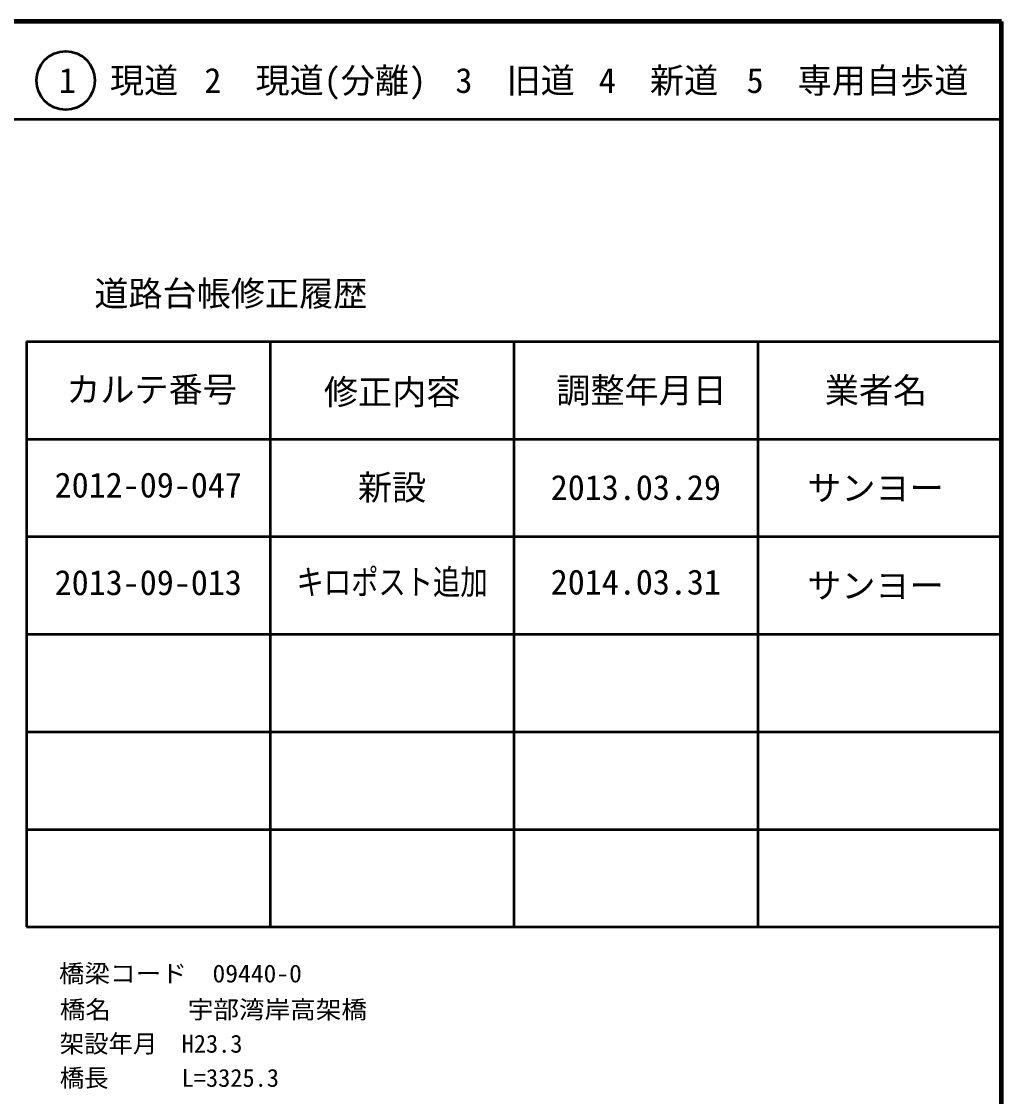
# Model space of a CAD drawing. Units: millimetres, scale not verified. Extents: x -622642 to 680000, y -103464 to 867584.
# Drawn here: x 579500 to 680000, y 269814 to 380000 of the extents above; entities that cross this region are included whole.
import ezdxf
from ezdxf.enums import TextEntityAlignment as Align

# ---------------------------------------------------------------- set-up
doc = ezdxf.new("R2010")
doc.units = ezdxf.units.MM
doc.header["$LTSCALE"] = 1000
for name, color, linetype, lineweight in [('M-TTL', 7, 'Continuous', 140), ('M-TTL-FRAM', 2, 'Continuous', 50), ('M-TTL-LINE', 7, 'Continuous', 50)]:
    doc.layers.add(name, color=color, linetype=linetype, lineweight=lineweight)
doc.layers.add('M-TTL-TXT', color=7, linetype='Continuous')
doc.styles.add('ＭＳ ゴシック', font='')
doc.styles.get('ＭＳ ゴシック').set_extended_font_data('MS Gothic')

msp = doc.modelspace()

# ---------------------------------------------------------------- linework, layer by layer
at = {"layer": 'M-TTL', "color": 2}
for p, q in [((680000, 380000), (40000, 380000)), ((680000, 20000), (680000, 380000))]:
    msp.add_line(p, q, dxfattribs=at)
at = {"layer": 'M-TTL-FRAM'}
for p, q in [((580000, 347197), (580000, 287197)), ((580000, 347197), (680000, 347197)), ((580000, 287197), (680000, 287197))]:
    msp.add_line(p, q, dxfattribs=at)
at = {"layer": 'M-TTL-LINE'}
for p, q in [((40000, 370000), (680000, 370000)), ((605000, 347197), (605000, 287197)), ((630000, 347197), (630000, 287197)), ((655000, 347197), (655000, 287197)), ((580000, 337197), (680000, 337197)), ((580000, 327197), (680000, 327197)), ((580000, 317197), (680000, 317197)), ((580000, 307197), (680000, 307197)), ((580000, 297197), (680000, 297197))]:
    msp.add_line(p, q, dxfattribs=at)
msp.add_circle((584031, 373958), 3000, dxfattribs=at)

# ---------------------------------------------------------------- texts
at = {"layer": 'M-TTL', "style": 'ＭＳ ゴシック', "width": 1.05}
for s, p in [('橋梁コード\u300009440-0\u3000', (583336, 282421)), ('橋名\u3000\u3000\u3000宇部湾岸高架橋', (583427, 278722))]:
    msp.add_text(s, height=1833, dxfattribs=at).set_placement(p, align=Align.MIDDLE_LEFT)
at = {"layer": 'M-TTL', "style": 'ＭＳ ゴシック'}
for s, p in [('架設年月\u3000H23.3', (583427, 275222)), ('橋長\u3000\u3000\u3000L=3325.3', (583427, 271722))]:
    msp.add_text(s, height=1833, dxfattribs=at).set_placement(p, align=Align.MIDDLE_LEFT)
at = {"layer": 'M-TTL-TXT', "style": 'ＭＳ ゴシック'}
for s, p in [('1\u3000現道', (589448, 373958)), ('2\u3000現道(分離)', (609619, 373958)), ('3\u3000旧道', (630121, 373958)), ('4\u3000新道', (644824, 373958)), ('5\u3000専用自歩道', (665228, 373958)), ('道路台帳修正履歴', (600968, 352113)), ('カルテ番号', (592839, 342277)), ('調整年月日', (643089, 342197)), ('業者名', (667134, 342197)), ('修正内容', (617509, 342023)), ('新設', (617500, 332245)), ('2013.03.29', (642500, 332245)), ('サンヨー', (667077, 332189)), ('サンヨー', (667077, 322189))]:
    msp.add_text(s, height=2566, dxfattribs=at).set_placement(p, align=Align.MIDDLE_CENTER)
for s, p in [('2012-09-047', (592500, 330439)), ('2013-09-013', (592500, 320439)), ('2014.03.31', (642500, 320495))]:
    msp.add_text(s, height=2566, dxfattribs=at).set_placement(p, align=Align.BOTTOM_CENTER)
at = {"layer": 'M-TTL-TXT', "style": 'ＭＳ ゴシック', "width": 0.8}
msp.add_text('キロポスト追加', height=2566, dxfattribs=at).set_placement((617500, 320495), align=Align.BOTTOM_CENTER)

doc.saveas('drawing.dxf')
